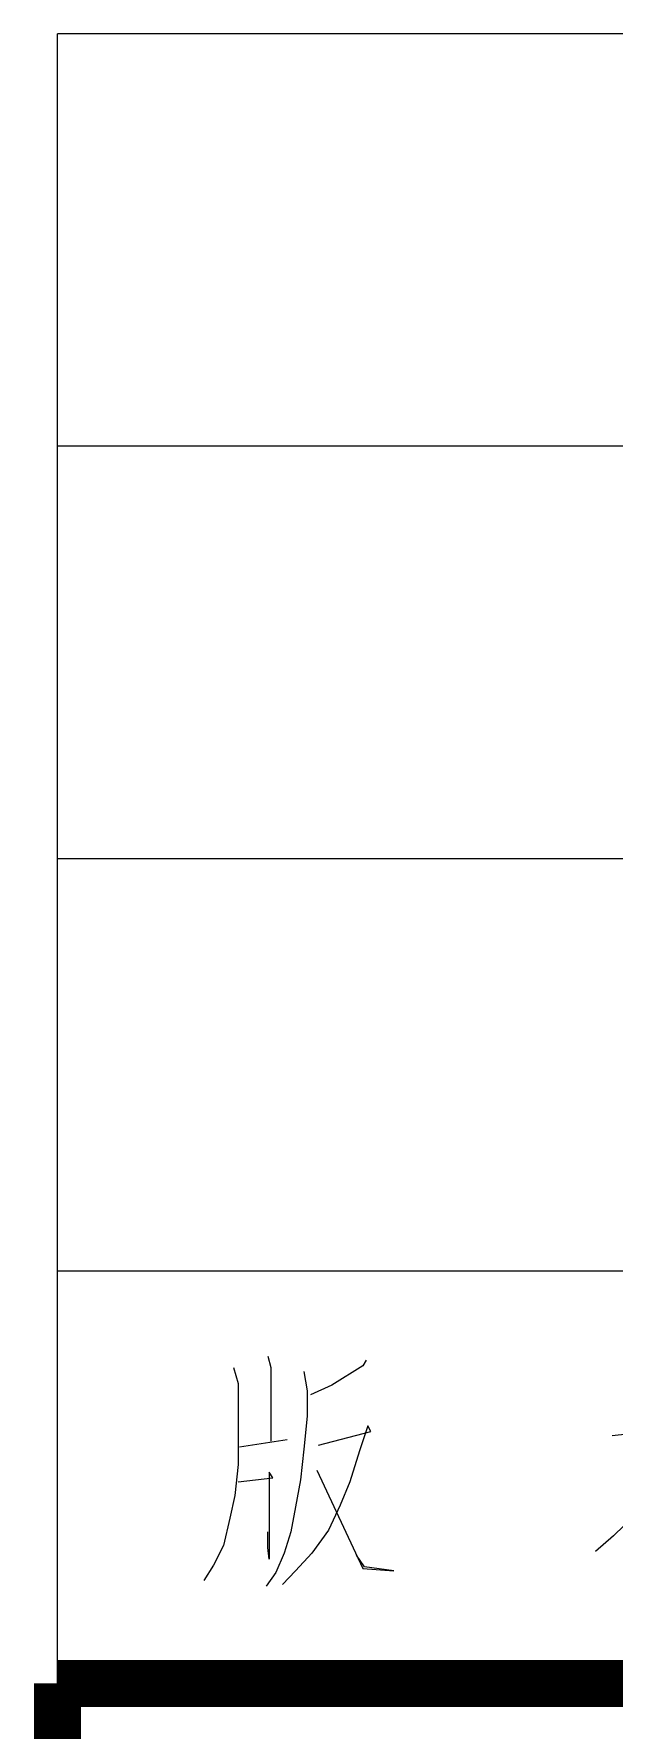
# Model space of a CAD drawing. Extents: x 238398 to 585159, y -66832 to 191741.
# Drawn here: x 514094 to 515080, y -32199 to -29320 of the extents above; entities that cross this region are included whole.
import ezdxf
from ezdxf.enums import TextEntityAlignment as Align

# ---------------------------------------------------------------- set-up
doc = ezdxf.new("R2010")
doc.units = 0
doc.header["$LTSCALE"] = 1000
doc.header["$MEASUREMENT"] = 0
doc.layers.add('Version', color=7, linetype='Continuous')
doc.styles.add('TK', font='GEDITXT.SHX', dxfattribs={"width": 0.85, "height": 3.5, "bigfont": 'hztxt1.shx'})

# ---------------------------------------------------------------- blocks, each defined once
blk = doc.blocks.new('GEDI_TQ_2012')
at = {"color": 2, "const_width": 0.8}
for points in [[(-180, 40), (0, 40)], [(-180, 0), (-180, 40)]]:
    blk.add_lwpolyline(points, dxfattribs=at)
blk = doc.blocks.new('GEDI_Version_2012')
at = {"layer": 'Version', "color": 2}
for p, q in [((-180, 0), (-180, 28)), ((0, 28), (-180, 28)), ((0, 21), (-180, 21)), ((0, 14), (-180, 14)), ((0, 7), (-180, 7)), ((0, 0), (-180, 0))]:
    blk.add_line(p, q, dxfattribs=at)
at = {"layer": 'Version', "color": 7, "lineweight": 0}
for points in [[(-176.429, 5.557), (-176.376, 5.362), (-176.376, 4.113)], [(-174.76, 5.489), (-174.813, 5.392), (-175.344, 5.063), (-175.703, 4.898)], [(-177.012, 5.362), (-176.93, 5.093), (-176.93, 4.307), (-176.93, 3.716), (-176.99, 3.192), (-177.072, 2.803), (-177.184, 2.34), (-177.349, 2.01), (-177.514, 1.748)], [(-175.815, 5.295), (-175.763, 4.966), (-175.763, 4.539), (-175.815, 3.978), (-175.875, 3.454), (-175.957, 2.998), (-176.04, 2.571), (-176.152, 2.212), (-176.294, 1.883), (-176.459, 1.651)], [(-175.568, 4.045), (-174.678, 4.277), (-174.73, 4.375), (-174.872, 3.948), (-175.037, 3.424), (-175.202, 3.028), (-175.396, 2.601), (-175.68, 2.212), (-175.957, 1.913), (-176.182, 1.681)], [(-170.582, 4.21), (-167.828, 4.509), (-167.941, 4.569), (-168.3, 4.472)], [(-176.907, 4.015), (-176.099, 4.143)], [(-169.302, 4.307), (-169.609, 3.716), (-169.886, 3.23), (-170.193, 2.863), (-170.559, 2.504), (-170.866, 2.242)], [(-176.93, 3.424), (-176.346, 3.492), (-176.406, 3.589), (-176.406, 2.108), (-176.429, 2.31), (-176.429, 2.571)], [(-175.598, 3.619), (-174.813, 1.95), (-174.289, 1.913), (-174.79, 1.98), (-174.925, 2.175)]]:
    blk.add_lwpolyline(points, dxfattribs=at)
blk = doc.blocks.new('CEEC_TK_A1')
for name, p in [('GEDI_Version_2012', (831, 50)), ('GEDI_TQ_2012', (831, 10))]:
    blk.add_blockref(name, p)
at = {"style": 'TK', "width": 0.85}
for tag, height, p in [('PROJECTNAME', 4.75, (776, 44)), ('PHASE', 4, (818, 44)), ('DRAWINGNAME', 4.75, (786, 31))]:
    blk.add_attdef(tag, text='', height=height, dxfattribs=at).set_placement(p, align=Align.MIDDLE_CENTER)
for tag, p, height in [('APPROVE', (663, 32.75), 3.5), ('DESIGN', (708, 32.75), 3.5), ('REVIEW1', (663, 25.75), 3.5), ('DRAW', (708, 25.75), 3.5), ('DRAWINGNUMBER', (758, 18.5), 4), ('REVIEW2', (663, 18.75), 3.5), ('PROPORTION', (708, 18.75), 3.5), ('CHECK', (663, 11.75), 3.5), ('DATE', (708, 11.75), 3.5), ('VERSION', (824, 11.75), 3.5)]:
    blk.add_attdef(tag, p, '', height=height, dxfattribs=at)

msp = doc.modelspace()

# ---------------------------------------------------------------- block references
at = {"xscale": 100, "yscale": 100, "zscale": 100}
msp.add_blockref('CEEC_TK_A1', (449034.5, -37119.8), dxfattribs=at)

doc.saveas('drawing.dxf')
